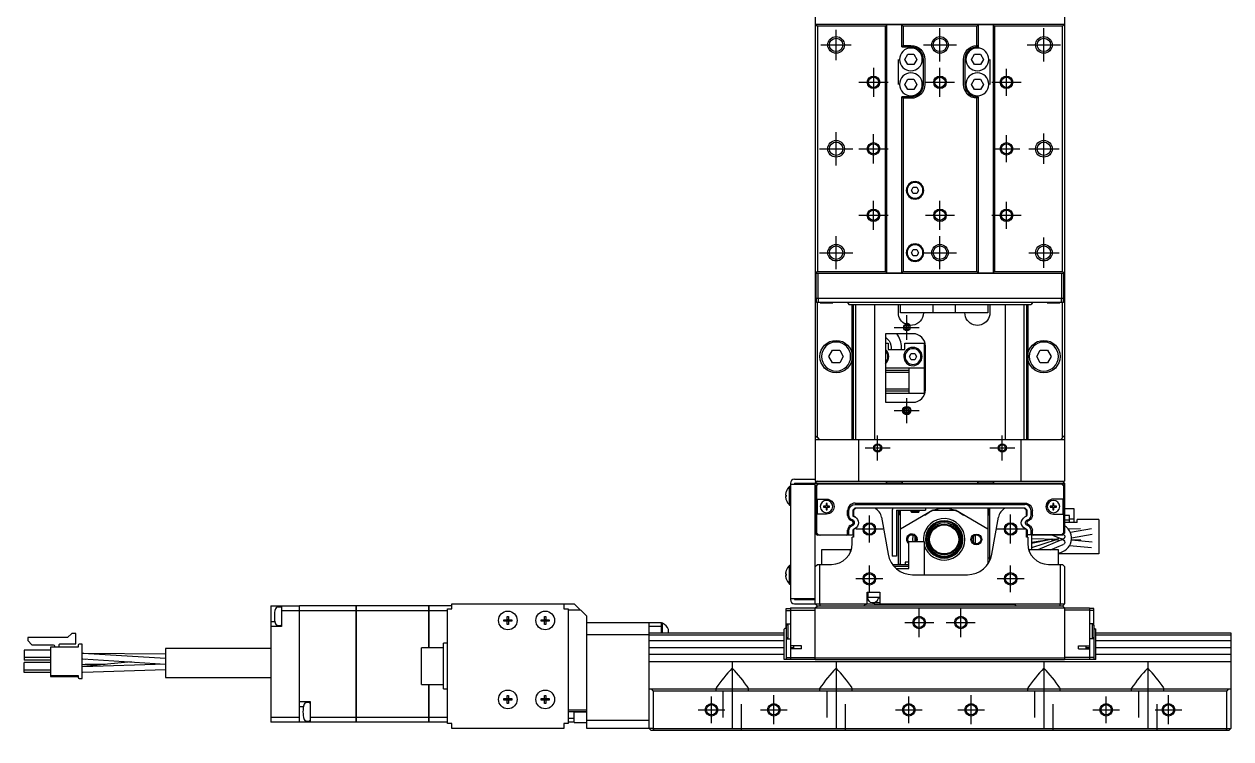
# Model space of a CAD drawing. Extents: x 0 to 1225, y -8 to 997.
# Drawn here: x 315.7 to 606.1, y 321.1 to 493.1 of the extents above; entities that cross this region are included whole.
import ezdxf

# ---------------------------------------------------------------- set-up
doc = ezdxf.new("R2010")
doc.units = 0
doc.header["$LTSCALE"] = 0.5
doc.linetypes.add('CENTER', pattern=[50.8, 31.75, -6.35, 6.35, -6.35])
doc.linetypes.add('DASHED', pattern=[19.05, 12.7, -6.35])
for name, color, linetype in [('MSM_CENTER', 1, 'CENTER'), ('MSM_CONTINUOUS', 7, 'CONTINUOUS'), ('MSM_DASHED', 4, 'DASHED'), ('MSM_NARROW', 5, 'CONTINUOUS')]:
    doc.layers.add(name, color=color, linetype=linetype)

msp = doc.modelspace()

# ---------------------------------------------------------------- linework, layer by layer
at = {"layer": 'MSM_CENTER'}
for p, q in [((511.11, 484.44), (511.11, 491.74)), ((536.11, 484.09), (536.11, 492.09)), ((561.11, 484.09), (561.11, 492.09)), ((507.46, 488.09), (514.76, 488.09)), ((532.11, 488.09), (540.11, 488.09)), ((557.11, 488.09), (565.11, 488.09)), ((520.11, 482.59), (520.11, 475.59)), ((536.11, 475.59), (536.11, 482.59)), ((552.11, 475.84), (552.11, 482.34)), ((516.61, 479.09), (523.61, 479.09)), ((532.61, 479.09), (539.61, 479.09)), ((548.61, 479.09), (555.61, 479.09)), ((511.11, 459.09), (511.11, 467.09)), ((520.11, 459.59), (520.11, 466.59)), ((552.11, 459.84), (552.11, 466.34)), ((561.11, 459.44), (561.11, 466.74)), ((507.11, 463.09), (515.11, 463.09)), ((516.61, 463.09), (523.61, 463.09)), ((548.86, 463.09), (555.36, 463.09)), ((557.46, 463.09), (564.76, 463.09)), ((520.11, 443.59), (520.11, 450.59)), ((536.11, 443.59), (536.11, 450.59)), ((552.11, 443.84), (552.11, 450.34)), ((516.61, 447.09), (523.61, 447.09)), ((532.61, 447.09), (539.61, 447.09)), ((548.61, 447.09), (555.61, 447.09)), ((511.11, 434.09), (511.11, 442.09)), ((536.11, 434.09), (536.11, 442.09)), ((561.11, 434.44), (561.11, 441.74)), ((507.11, 438.09), (515.11, 438.09)), ((532.11, 438.09), (540.11, 438.09)), ((557.46, 438.09), (564.76, 438.09)), ((528.11, 417.09), (528.11, 423.09)), ((525.11, 420.09), (531.11, 420.09)), ((528.11, 397.09), (528.11, 403.09)), ((525.11, 400.09), (531.11, 400.09)), ((521.11, 388.09), (521.11, 394.09)), ((551.11, 388.09), (551.11, 394.09)), ((518.11, 391.09), (524.11, 391.09)), ((548.11, 391.09), (554.11, 391.09)), ((519.11, 368.36), (519.11, 374.82)), ((553.11, 368.09), (553.11, 375.09)), ((522.34, 371.59), (515.88, 371.59)), ((556.61, 371.59), (549.61, 371.59)), ((519.11, 356.36), (519.11, 362.82)), ((553.11, 356.36), (553.11, 362.82)), ((522.34, 359.59), (515.88, 359.59)), ((556.34, 359.59), (549.88, 359.59)), ((531.11, 345.59), (531.11, 352.59)), ((541.11, 345.59), (541.11, 352.59)), ((527.61, 349.09), (534.61, 349.09)), ((537.61, 349.09), (544.61, 349.09)), ((486.11, 339.59), (486.11, 321.09)), ((511.11, 339.59), (511.11, 321.09)), ((561.11, 339.59), (561.11, 321.09)), ((586.11, 339.59), (586.11, 321.09)), ((481.11, 324.86), (481.11, 331.32)), ((496.11, 324.59), (496.11, 331.59)), ((528.61, 324.86), (528.61, 331.32)), ((543.61, 324.59), (543.61, 331.59)), ((576.11, 324.86), (576.11, 331.32)), ((591.11, 324.59), (591.11, 331.59)), ((477.88, 328.09), (484.34, 328.09)), ((492.88, 328.09), (499.34, 328.09)), ((525.38, 328.09), (531.84, 328.09)), ((540.38, 328.09), (546.84, 328.09)), ((572.88, 328.09), (579.34, 328.09)), ((587.88, 328.09), (594.34, 328.09))]:
    msp.add_line(p, q, dxfattribs=at)
at = {"layer": 'MSM_CONTINUOUS'}
for p, q in [((506.11, 532.09), (506.11, 383.09)), ((566.11, 532.09), (566.11, 383.09)), ((506.11, 493.09), (506.61, 492.59)), ((506.11, 493.09), (566.11, 493.09)), ((522.96, 492.59), (506.61, 492.59)), ((506.61, 492.59), (506.61, 433.59)), ((523.31, 492.94), (522.96, 492.59)), ((522.96, 433.59), (522.96, 492.59)), ((526.91, 492.94), (523.31, 492.94)), ((523.31, 433.24), (523.31, 492.94)), ((527.26, 492.59), (526.91, 492.94)), ((526.91, 487.59), (526.91, 492.94)), ((544.96, 492.59), (527.26, 492.59)), ((527.26, 492.59), (527.26, 487.94)), ((545.31, 492.94), (544.96, 492.59)), ((544.96, 487.94), (544.96, 492.59)), ((548.91, 492.94), (545.31, 492.94)), ((545.31, 492.94), (545.31, 487.58)), ((549.26, 492.59), (548.91, 492.94)), ((548.91, 492.94), (548.91, 433.24)), ((565.61, 492.59), (549.26, 492.59)), ((549.26, 492.59), (549.26, 433.59)), ((565.61, 492.59), (566.11, 493.09)), ((565.61, 433.59), (565.61, 492.59)), ((526.91, 487.59), (527.26, 487.94)), ((527.26, 487.94), (529.11, 487.94)), ((544.96, 487.94), (545.31, 487.58)), ((526.91, 487.59), (529.11, 487.59)), ((527.67, 484.59), (528.39, 485.84)), ((528.39, 485.84), (529.83, 485.84)), ((529.83, 485.84), (530.55, 484.59)), ((543.67, 484.59), (544.39, 485.84)), ((544.39, 485.84), (545.83, 485.84)), ((545.83, 485.84), (546.55, 484.59)), ((526.11, 478.59), (526.11, 484.59)), ((528.39, 483.34), (527.67, 484.59)), ((529.83, 483.34), (528.39, 483.34)), ((530.55, 484.59), (529.83, 483.34)), ((532.11, 478.59), (532.11, 484.59)), ((532.46, 484.59), (532.46, 478.59)), ((541.76, 478.59), (541.76, 484.59)), ((542.11, 484.59), (542.11, 478.59)), ((544.39, 483.34), (543.67, 484.59)), ((545.83, 483.34), (544.39, 483.34)), ((546.55, 484.59), (545.83, 483.34)), ((548.11, 484.59), (548.11, 478.59)), ((527.67, 478.59), (528.39, 479.84)), ((528.39, 479.84), (529.83, 479.84)), ((529.83, 479.84), (530.55, 478.59)), ((543.67, 478.59), (544.39, 479.84)), ((544.39, 479.84), (545.83, 479.84)), ((545.83, 479.84), (546.55, 478.59)), ((528.39, 477.34), (527.67, 478.59)), ((529.83, 477.34), (528.39, 477.34)), ((530.55, 478.59), (529.83, 477.34)), ((544.39, 477.34), (543.67, 478.59)), ((545.83, 477.34), (544.39, 477.34)), ((546.55, 478.59), (545.83, 477.34)), ((529.11, 475.59), (526.91, 475.59)), ((526.91, 475.59), (527.26, 475.24)), ((526.91, 433.24), (526.91, 475.59)), ((527.26, 475.24), (527.26, 433.59)), ((529.11, 475.24), (527.26, 475.24)), ((544.96, 475.24), (545.31, 475.6)), ((544.96, 433.59), (544.96, 475.24)), ((545.31, 475.6), (545.31, 433.24)), ((529.24, 453.09), (529.68, 453.84)), ((529.68, 452.34), (529.24, 453.09)), ((529.68, 453.84), (530.54, 453.84)), ((530.54, 453.84), (530.97, 453.09)), ((530.97, 453.09), (530.54, 452.34)), ((530.54, 452.34), (529.68, 452.34)), ((529.24, 438.09), (529.68, 438.84)), ((529.68, 438.84), (530.54, 438.84)), ((530.54, 438.84), (530.97, 438.09)), ((529.68, 437.34), (529.24, 438.09)), ((530.54, 437.34), (529.68, 437.34)), ((530.97, 438.09), (530.54, 437.34)), ((506.61, 433.59), (506.11, 433.09)), ((565.91, 433.09), (506.11, 433.09)), ((506.31, 427.09), (506.31, 433.09)), ((506.61, 433.59), (522.96, 433.59)), ((506.81, 427.09), (506.81, 433.09)), ((522.96, 433.59), (523.31, 433.24)), ((523.31, 433.24), (526.91, 433.24)), ((526.91, 433.24), (527.26, 433.59)), ((527.26, 433.59), (544.96, 433.59)), ((544.96, 433.59), (545.31, 433.24)), ((545.31, 433.24), (548.91, 433.24)), ((548.91, 433.24), (549.26, 433.59)), ((549.26, 433.59), (565.61, 433.59)), ((565.41, 427.09), (565.41, 433.09)), ((566.11, 433.09), (565.41, 433.09)), ((566.11, 433.09), (565.61, 433.59)), ((565.91, 427.09), (565.91, 433.09)), ((565.91, 427.09), (506.31, 427.09)), ((506.36, 426.09), (506.36, 427.09)), ((506.86, 426.09), (506.86, 427.09)), ((565.36, 426.09), (565.36, 427.09)), ((565.86, 426.09), (565.86, 427.09)), ((565.86, 426.09), (506.36, 426.09)), ((506.61, 393.59), (506.61, 426.09)), ((507.31, 426.09), (507.31, 425.99)), ((507.31, 425.99), (510.31, 425.99)), ((510.31, 425.99), (510.31, 426.09)), ((513.88, 426.09), (514.18, 425.59)), ((514.18, 425.59), (558.04, 425.59)), ((515.01, 393.09), (515.01, 425.59)), ((515.31, 393.09), (515.31, 425.59)), ((515.81, 425.59), (515.81, 393.09)), ((520.4, 393.09), (520.4, 425.59)), ((526.11, 423.59), (526.11, 425.59)), ((526.61, 423.59), (526.61, 425.59)), ((534.4, 425.59), (534.4, 423.59)), ((539.81, 423.59), (539.81, 425.59)), ((547.61, 425.59), (547.61, 423.59)), ((548.11, 425.59), (548.11, 423.59)), ((551.82, 425.59), (551.82, 393.09)), ((556.4, 393.09), (556.4, 425.59)), ((556.91, 425.59), (556.91, 393.09)), ((557.21, 425.59), (557.21, 393.09)), ((558.34, 426.09), (558.04, 425.59)), ((561.91, 426.09), (561.91, 426.04)), ((561.91, 426.04), (564.91, 426.04)), ((564.91, 426.04), (564.91, 426.09)), ((565.61, 393.59), (565.61, 426.09)), ((547.61, 423.59), (526.61, 423.59)), ((529.61, 418.59), (522.98, 418.59)), ((522.98, 418.59), (522.98, 402.09)), ((528.97, 420.59), (528.69, 420.62)), ((529.52, 420.62), (528.97, 420.59)), ((522.98, 417.79), (523.49, 417.31)), ((522.98, 416.29), (523.61, 416.29)), ((523.61, 416.29), (523.61, 414.79)), ((524.36, 415.3), (524.36, 414.79)), ((526.86, 414.79), (526.86, 415.3)), ((527.61, 414.79), (527.61, 416.29)), ((527.61, 416.29), (532.31, 416.29)), ((529.5, 415.29), (529.5, 414.99)), ((529.57, 415.29), (529.57, 414.99)), ((529.59, 414.99), (529.59, 415.29)), ((532.31, 416.29), (532.31, 404.29)), ((532.41, 416.67), (532.41, 404.01)), ((532.61, 405.09), (532.61, 415.59)), ((509.38, 413.09), (510.24, 414.59)), ((510.24, 411.59), (509.38, 413.09)), ((510.24, 414.59), (511.97, 414.59)), ((511.97, 414.59), (512.84, 413.09)), ((512.84, 413.09), (511.97, 411.59)), ((523.61, 414.79), (527.61, 414.79)), ((528.74, 413.09), (529.18, 413.84)), ((529.18, 412.34), (528.74, 413.09)), ((529.18, 413.84), (530.04, 413.84)), ((530.04, 413.84), (530.47, 413.09)), ((530.47, 413.09), (530.04, 412.34)), ((559.38, 413.09), (560.24, 414.59)), ((560.24, 411.59), (559.38, 413.09)), ((560.24, 414.59), (561.97, 414.59)), ((561.97, 414.59), (562.84, 413.09)), ((562.84, 413.09), (561.97, 411.59)), ((511.97, 411.59), (510.24, 411.59)), ((532.31, 410.29), (522.98, 410.29)), ((522.98, 409.79), (528.61, 409.79)), ((528.61, 410.29), (528.61, 404.29)), ((530.04, 412.34), (529.18, 412.34)), ((561.97, 411.59), (560.24, 411.59)), ((528.61, 409.29), (522.98, 409.29)), ((522.98, 405.29), (528.61, 405.29)), ((528.61, 404.79), (522.98, 404.79)), ((522.98, 404.29), (532.31, 404.29)), ((522.98, 402.09), (529.61, 402.09)), ((506.11, 394.09), (506.61, 393.59)), ((566.11, 393.09), (506.11, 393.09)), ((506.61, 393.59), (507.11, 393.09)), ((516.61, 383.09), (516.61, 393.09)), ((555.61, 383.09), (555.61, 393.09)), ((565.11, 393.09), (566.11, 394.09)), ((501.11, 383.59), (506.11, 383.59)), ((499.07, 380.57), (499.08, 380.56)), ((499.92, 377.34), (499.92, 381.84)), ((500.11, 381.84), (499.92, 381.84)), ((500.11, 382.59), (500.11, 354.59)), ((500.11, 382.39), (506.11, 382.39)), ((501.11, 382.59), (566.11, 382.59)), ((501.11, 382.59), (501.11, 382.39)), ((501.11, 382.48), (506.11, 382.48)), ((506.11, 383.09), (566.11, 383.09)), ((506.61, 383.09), (506.11, 382.59)), ((506.11, 353.59), (506.11, 382.59)), ((506.81, 382.59), (506.31, 382.09)), ((506.31, 382.09), (506.31, 370.69)), ((506.86, 382.49), (506.36, 381.99)), ((506.36, 381.99), (506.36, 378.79)), ((506.86, 382.49), (565.36, 382.49)), ((522.96, 383.09), (523.31, 382.74)), ((523.31, 382.74), (526.91, 382.74)), ((526.91, 382.74), (527.26, 383.09)), ((544.96, 383.09), (545.31, 382.74)), ((545.31, 382.74), (548.91, 382.74)), ((548.91, 382.74), (549.26, 383.09)), ((565.36, 382.49), (565.86, 381.99)), ((565.41, 382.59), (565.91, 382.09)), ((566.11, 382.59), (565.61, 383.09)), ((565.86, 381.99), (565.86, 378.79)), ((565.91, 382.09), (565.91, 370.69)), ((566.11, 382.59), (566.11, 370.59)), ((498.92, 379.77), (499.08, 379.77)), ((499.08, 379.41), (498.92, 379.41)), ((499.08, 378.62), (499.07, 378.61)), ((499.08, 379.77), (499.08, 379.41)), ((506.36, 378.79), (508.81, 378.79)), ((506.56, 378.79), (506.56, 375.19)), ((508.93, 377.74), (508.68, 377.74)), ((508.68, 377.74), (508.68, 377.11)), ((508.93, 377.11), (508.93, 377.74)), ((515.68, 377.82), (556.54, 377.82)), ((563.53, 377.74), (563.28, 377.74)), ((563.28, 377.74), (563.28, 377.11)), ((565.86, 378.79), (563.41, 378.79)), ((563.53, 377.11), (563.53, 377.74)), ((565.66, 378.79), (565.66, 375.19)), ((499.92, 377.34), (500.11, 377.34)), ((506.36, 375.19), (506.36, 370.69)), ((508.81, 375.19), (506.36, 375.19)), ((508.68, 377.11), (508.06, 377.11)), ((508.06, 377.11), (508.06, 376.86)), ((508.06, 376.86), (508.68, 376.86)), ((508.68, 376.86), (508.68, 376.24)), ((508.68, 376.24), (508.93, 376.24)), ((509.56, 377.11), (508.93, 377.11)), ((508.93, 376.24), (508.93, 376.86)), ((508.93, 376.86), (509.56, 376.86)), ((509.56, 376.86), (509.56, 377.11)), ((513.88, 374.85), (513.88, 376.02)), ((514.18, 374.85), (514.18, 376.02)), ((515.61, 376.59), (515.11, 376.09)), ((515.11, 376.09), (515.11, 374.7)), ((515.67, 374.49), (515.11, 374.81)), ((515.31, 376.08), (515.31, 374.7)), ((515.31, 374.7), (515.67, 374.49)), ((556.61, 376.59), (515.61, 376.59)), ((515.68, 377.52), (556.54, 377.52)), ((524.61, 376.09), (524.61, 365.09)), ((525.61, 376.09), (532.61, 376.09)), ((525.61, 376.09), (525.61, 365.09)), ((526.11, 363.09), (526.11, 376.09)), ((534.4, 376.09), (526.61, 371.59)), ((526.61, 363.09), (526.61, 376.09)), ((529.11, 376.09), (529.11, 375.79)), ((529.11, 375.79), (531.11, 375.79)), ((529.11, 375.79), (529.31, 375.59)), ((530.91, 375.59), (529.31, 375.59)), ((530.91, 375.59), (531.11, 375.79)), ((531.11, 375.79), (531.11, 376.09)), ((532.61, 376.59), (532.61, 376.09)), ((534.4, 376.09), (539.81, 376.09)), ((547.61, 371.59), (539.81, 376.09)), ((547.61, 376.59), (547.61, 363.14)), ((548.11, 363.99), (548.11, 376.59)), ((556.55, 374.49), (557.11, 374.81)), ((556.55, 374.49), (556.91, 374.7)), ((557.11, 376.09), (556.61, 376.59)), ((556.91, 374.7), (556.91, 376.08)), ((557.11, 374.81), (557.11, 376.09)), ((558.04, 374.85), (558.04, 376.02)), ((558.34, 374.85), (558.34, 376.02)), ((563.28, 377.11), (562.66, 377.11)), ((562.66, 377.11), (562.66, 376.86)), ((562.66, 376.86), (563.28, 376.86)), ((563.28, 376.86), (563.28, 376.24)), ((563.28, 376.24), (563.53, 376.24)), ((563.41, 375.19), (565.86, 375.19)), ((564.16, 377.11), (563.53, 377.11)), ((563.53, 376.24), (563.53, 376.86)), ((563.53, 376.86), (564.16, 376.86)), ((564.16, 376.86), (564.16, 377.11)), ((565.86, 375.19), (565.86, 370.69)), ((568.36, 376.47), (566.11, 376.47)), ((567.25, 374.84), (566.11, 374.84)), ((567.25, 373.19), (567.25, 374.84)), ((568.36, 373.44), (568.36, 376.47)), ((506.31, 373.44), (506.36, 373.44)), ((506.31, 372.74), (506.36, 372.74)), ((515.03, 373.44), (514.53, 373.73)), ((514.53, 372.45), (515.03, 372.74)), ((515.18, 373.7), (514.68, 373.99)), ((514.68, 372.19), (515.18, 372.48)), ((522.05, 374.41), (523.61, 365.55)), ((548.61, 365.55), (550.17, 374.41)), ((557.03, 373.7), (557.54, 373.99)), ((557.54, 372.19), (557.03, 372.48)), ((557.18, 373.44), (557.69, 373.73)), ((557.69, 372.45), (557.18, 372.74)), ((565.91, 373.44), (565.86, 373.44)), ((565.91, 372.74), (565.86, 372.74)), ((567.25, 373.75), (566.11, 373.75)), ((569.16, 373.19), (566.11, 373.19)), ((568.36, 373.94), (567.25, 373.94)), ((569.16, 373.19), (569.16, 373.9)), ((574.36, 373.9), (569.16, 373.9)), ((574.36, 373.9), (574.36, 365.62)), ((506.11, 370.59), (506.61, 370.09)), ((506.31, 370.69), (506.81, 370.19)), ((506.36, 370.69), (506.86, 370.19)), ((507.21, 370.09), (506.61, 370.09)), ((506.81, 370.19), (515.11, 370.19)), ((513.64, 370.09), (508.01, 370.09)), ((513.64, 370.09), (513.85, 370.19)), ((513.88, 370.19), (513.88, 371.33)), ((514.18, 370.19), (514.18, 371.33)), ((515.01, 368.09), (515.01, 369.59)), ((515.31, 369.59), (515.01, 369.59)), ((515.67, 371.69), (515.11, 371.37)), ((515.11, 371.37), (515.11, 370.19)), ((515.67, 371.69), (515.31, 371.48)), ((515.31, 371.48), (515.31, 369.59)), ((557.11, 371.37), (556.55, 371.69)), ((556.91, 371.48), (556.55, 371.69)), ((556.91, 369.59), (556.91, 371.48)), ((557.21, 369.59), (556.91, 369.59)), ((557.11, 371.37), (557.11, 369.59)), ((565.41, 370.19), (557.11, 370.19)), ((557.21, 369.59), (557.21, 368.09)), ((558.04, 370.19), (558.04, 371.33)), ((558.11, 370.19), (558.11, 366.59)), ((558.11, 369.27), (564.25, 369.14)), ((558.11, 368.43), (563.04, 369.15)), ((562.85, 369.03), (558.11, 368.12)), ((564.08, 369.01), (558.11, 367.1)), ((558.34, 370.19), (558.34, 371.33)), ((558.37, 370.19), (558.58, 370.09)), ((565.61, 370.09), (558.58, 370.09)), ((565.32, 368.99), (559.67, 366.59)), ((563.2, 370.09), (565.32, 369.19)), ((565.86, 370.69), (565.36, 370.19)), ((565.91, 370.69), (565.41, 370.19)), ((565.61, 370.09), (566.11, 370.59)), ((569.94, 371.64), (566.99, 371.55)), ((572.55, 371.63), (567.48, 370.74)), ((572.72, 368.44), (567.73, 368.89)), ((569.98, 368.94), (567.74, 369)), ((567.76, 369.47), (572.77, 370.35)), ((514.61, 366.59), (507.61, 366.59)), ((507.61, 366.59), (507.61, 363.09)), ((514.61, 366.14), (514.61, 366.59)), ((528.61, 362.09), (528.61, 368.59)), ((528.61, 368.59), (532.31, 368.59)), ((532.31, 368.59), (532.31, 360.59)), ((564.61, 366.59), (557.61, 366.59)), ((557.61, 366.59), (557.61, 366.13)), ((558.51, 368.2), (558.51, 368.49)), ((562.74, 366.59), (565.79, 367.89)), ((564.61, 363.09), (564.61, 366.59)), ((567.3, 367.63), (572.6, 367.14)), ((506.11, 362.59), (506.61, 363.09)), ((506.61, 363.09), (510.01, 363.09)), ((507.11, 363.09), (507.11, 353.59)), ((525.61, 365.09), (524.61, 365.09)), ((524.64, 363.09), (528.61, 363.09)), ((528.61, 363.59), (527.71, 363.59)), ((527.71, 363.59), (527.71, 363.09)), ((548.11, 364.59), (547.61, 364.59)), ((562.21, 363.09), (565.61, 363.09)), ((574.36, 365.62), (564.61, 365.62)), ((565.11, 353.59), (565.11, 363.09)), ((565.61, 363.09), (566.11, 362.59)), ((498.92, 360.77), (499.08, 360.77)), ((499.08, 360.41), (498.92, 360.41)), ((499.07, 361.57), (499.08, 361.56)), ((499.08, 360.77), (499.08, 360.41)), ((499.92, 358.34), (499.92, 362.84)), ((500.11, 362.84), (499.92, 362.84)), ((528.61, 362.59), (525.05, 362.59)), ((525.55, 362.09), (528.61, 362.09)), ((529.52, 360.59), (542.7, 360.59)), ((566.11, 362.59), (566.11, 353.59)), ((499.08, 359.62), (499.07, 359.61)), ((499.92, 358.34), (500.11, 358.34)), ((506.11, 354.79), (500.11, 354.79)), ((501.11, 354.79), (501.11, 354.59)), ((501.11, 354.59), (506.11, 354.59)), ((518.61, 356.39), (521.61, 356.39)), ((518.61, 353.69), (518.61, 356.39)), ((519.04, 354.19), (518.61, 354.66)), ((518.61, 354.59), (518.67, 354.59)), ((518.81, 355.09), (518.81, 356.39)), ((521.61, 355.09), (518.81, 355.09)), ((521.06, 354.45), (521.4, 355.09)), ((521.35, 354.99), (521.61, 354.99)), ((521.61, 356.39), (521.61, 353.69)), ((375.11, 353.09), (375.11, 325.09)), ((375.11, 353.09), (382, 353.09)), ((377.4, 352.82), (376.63, 352.75)), ((377.61, 353.09), (377.61, 348.09)), ((382, 351.93), (377.61, 351.93)), ((382, 325.09), (382, 353.09)), ((382.01, 353.08), (382, 353.08)), ((382.01, 351.93), (382, 351.93)), ((395.61, 353.09), (382.01, 353.09)), ((382.01, 325.09), (382.01, 353.09)), ((395.61, 351.93), (382.01, 351.93)), ((395.61, 325.09), (395.61, 353.09)), ((395.61, 353.08), (395.62, 353.08)), ((395.61, 351.93), (395.62, 351.93)), ((413.11, 353.09), (395.62, 353.09)), ((395.62, 353.09), (395.62, 325.09)), ((413.11, 351.93), (395.62, 351.93)), ((413.11, 343.01), (413.11, 353.09)), ((413.11, 353.08), (413.12, 353.08)), ((413.11, 351.93), (413.12, 351.93)), ((413.12, 353.09), (413.12, 343.01)), ((418.61, 353.09), (413.12, 353.09)), ((417.61, 351.93), (413.12, 351.93)), ((417.61, 324.79), (417.61, 352.39)), ((417.61, 352.39), (418.61, 352.39)), ((418.61, 352.39), (418.61, 353.59)), ((418.61, 353.59), (448.11, 353.59)), ((445.61, 353.59), (445.61, 352.39)), ((445.61, 352.39), (446.61, 352.39)), ((446.61, 352.39), (446.61, 324.79)), ((449.61, 352.09), (446.61, 352.09)), ((451.11, 350.59), (448.11, 353.59)), ((499.11, 352.49), (500.11, 352.49)), ((499.11, 348.49), (499.11, 352.49)), ((499.11, 351.99), (500.11, 351.99)), ((500.11, 352.59), (500.11, 340.19)), ((500.11, 352.59), (572.11, 352.59)), ((500.11, 352.09), (506.11, 352.09)), ((501.11, 353.59), (520.26, 353.59)), ((506.11, 352.59), (506.61, 353.09)), ((506.11, 340.09), (506.11, 352.59)), ((506.61, 353.09), (565.61, 353.09)), ((507.32, 353.09), (507.11, 353.59)), ((518.11, 353.39), (517.81, 353.09)), ((518.31, 353.39), (518.11, 353.39)), ((518.31, 353.39), (518.51, 353.59)), ((518.51, 353.59), (518.61, 353.69)), ((520.26, 353.83), (520.26, 353.49)), ((520.26, 353.49), (521.81, 353.49)), ((520.55, 353.94), (521.61, 353.94)), ((521.61, 353.69), (521.91, 353.39)), ((521.71, 353.59), (566.11, 353.59)), ((554.11, 353.39), (521.91, 353.39)), ((554.41, 353.09), (554.11, 353.39)), ((565.11, 353.59), (564.9, 353.09)), ((565.61, 353.09), (566.11, 352.59)), ((566.11, 352.59), (566.11, 340.09)), ((572.11, 352.09), (566.11, 352.09)), ((572.11, 352.59), (572.11, 340.19)), ((573.11, 352.49), (572.11, 352.49)), ((573.11, 351.99), (572.11, 351.99)), ((573.11, 348.49), (573.11, 352.49)), ((375.11, 349.34), (376.05, 349.34)), ((431.14, 349.41), (431.14, 349.77)), ((431.14, 349.77), (431.93, 349.77)), ((431.93, 349.41), (431.14, 349.41)), ((431.91, 349.41), (431.91, 349.77)), ((431.93, 350.56), (432.29, 350.56)), ((431.93, 349.77), (431.93, 350.56)), ((431.93, 349.79), (432.29, 349.79)), ((431.93, 348.62), (431.93, 349.41)), ((432.29, 349.39), (431.93, 349.39)), ((432.29, 348.62), (431.93, 348.62)), ((432.29, 350.56), (432.29, 349.77)), ((432.29, 349.77), (433.08, 349.77)), ((432.29, 349.41), (432.29, 348.62)), ((433.08, 349.41), (432.29, 349.41)), ((432.3, 349.77), (432.3, 349.41)), ((433.08, 349.77), (433.08, 349.41)), ((440.14, 349.41), (440.14, 349.77)), ((440.14, 349.77), (440.93, 349.77)), ((440.93, 349.41), (440.14, 349.41)), ((440.91, 349.41), (440.91, 349.77)), ((440.93, 350.56), (441.29, 350.56)), ((440.93, 349.77), (440.93, 350.56)), ((440.93, 349.79), (441.29, 349.79)), ((440.93, 348.62), (440.93, 349.41)), ((441.29, 349.39), (440.93, 349.39)), ((441.29, 348.62), (440.93, 348.62)), ((441.29, 350.56), (441.29, 349.77)), ((441.29, 349.77), (442.08, 349.77)), ((441.29, 349.41), (441.29, 348.62)), ((442.08, 349.41), (441.29, 349.41)), ((441.3, 349.77), (441.3, 349.41)), ((442.08, 349.77), (442.08, 349.41)), ((451.11, 323.59), (451.11, 350.59)), ((451.11, 349.09), (469.11, 349.09)), ((466.11, 323.59), (466.11, 349.09)), ((469.11, 346.59), (469.11, 349.09)), ((469.36, 348.94), (469.11, 348.94)), ((469.36, 346.59), (469.36, 348.94)), ((499.01, 348.49), (499.01, 347.76)), ((499.51, 348.49), (499.01, 348.49)), ((499.06, 348.49), (499.06, 345.49)), ((499.11, 348.79), (500.11, 348.79)), ((499.51, 348.79), (499.51, 345.19)), ((573.11, 348.79), (572.11, 348.79)), ((572.71, 348.79), (572.71, 345.19)), ((573.21, 348.49), (572.71, 348.49)), ((573.21, 345.49), (573.21, 348.49)), ((327.16, 346.47), (326.14, 345.45)), ((328.16, 346.47), (327.16, 346.47)), ((328.16, 343.94), (328.16, 346.47)), ((377.61, 348.09), (375.11, 348.09)), ((376.63, 348.43), (377.4, 348.36)), ((466.11, 346.09), (451.11, 346.09)), ((469.11, 348.09), (466.11, 348.09)), ((466.11, 346.59), (498.61, 346.59)), ((498.61, 346.08), (466.11, 346.08)), ((470.76, 346.59), (470.76, 347.43)), ((499.06, 347.79), (498.61, 347.52)), ((498.61, 340.19), (498.61, 347.52)), ((573.21, 347.76), (573.61, 347.52)), ((573.61, 340.19), (573.61, 347.52)), ((573.61, 346.59), (606.11, 346.59)), ((606.11, 346.08), (573.61, 346.08)), ((606.11, 346.59), (606.11, 323.59)), ((316.6, 345.45), (316.6, 344.75)), ((326.14, 345.45), (316.6, 345.45)), ((316.6, 344.75), (317.6, 343.75)), ((317.6, 343.75), (322.73, 343.75)), ((328.69, 343.19), (322.06, 343.19)), ((322.06, 343.19), (322.06, 336.08)), ((323.01, 343.47), (323.01, 343.19)), ((324.16, 343.19), (324.16, 343.79)), ((324.31, 343.94), (328.16, 343.94)), ((328.69, 343.6), (328.69, 343.19)), ((329.71, 343.9), (328.99, 343.9)), ((329.71, 335.62), (329.71, 343.9)), ((349.71, 342.86), (349.71, 335.86)), ((375.11, 342.86), (349.71, 342.86)), ((411.31, 334.16), (411.31, 343.01)), ((416.61, 343.01), (411.31, 343.01)), ((416.61, 333.09), (416.61, 344.09)), ((417.61, 344.09), (416.61, 344.09)), ((498.61, 344.7), (466.11, 344.7)), ((466.11, 343.09), (498.61, 343.09)), ((499.06, 345.49), (499.51, 345.49)), ((499.11, 345.49), (499.11, 340.19)), ((499.11, 345.19), (500.11, 345.19)), ((502.81, 343.44), (500.11, 343.44)), ((500.11, 343.09), (500.91, 343.09)), ((502.81, 342.74), (500.11, 342.74)), ((500.91, 342.74), (500.91, 343.44)), ((502.81, 342.74), (502.81, 343.44)), ((569.41, 343.44), (572.11, 343.44)), ((569.41, 342.74), (569.41, 343.44)), ((569.41, 342.74), (572.11, 342.74)), ((571.31, 342.74), (571.31, 343.44)), ((571.31, 343.09), (572.11, 343.09)), ((573.11, 345.19), (572.11, 345.19)), ((572.71, 345.49), (573.21, 345.49)), ((573.11, 345.49), (573.11, 340.19)), ((606.11, 344.7), (573.61, 344.7)), ((573.61, 343.09), (606.11, 343.09)), ((322.06, 342.46), (315.71, 342.46)), ((315.71, 342.46), (315.71, 340.06)), ((322.06, 340.66), (315.71, 340.66)), ((322.06, 340.06), (315.71, 340.06)), ((330.04, 341.64), (329.71, 341.64)), ((329.91, 341.63), (329.71, 341.64)), ((329.71, 340.34), (329.83, 340.33)), ((329.71, 340.33), (330.49, 340.29)), ((329.83, 340.33), (349.69, 339.09)), ((349.71, 340.39), (329.91, 341.63)), ((349.71, 341.49), (330.04, 341.64)), ((466.11, 341.48), (498.61, 341.48)), ((506.11, 340.19), (498.61, 340.19)), ((499.11, 340.69), (506.11, 340.69)), ((506.11, 340.59), (566.11, 340.59)), ((566.11, 340.09), (506.11, 340.09)), ((573.11, 340.69), (566.11, 340.69)), ((573.61, 340.19), (566.11, 340.19)), ((573.61, 341.48), (606.11, 341.48)), ((315.71, 337.06), (315.71, 339.46)), ((322.06, 339.46), (315.71, 339.46)), ((322.06, 337.66), (315.71, 337.66)), ((322.06, 337.06), (315.71, 337.06)), ((330.38, 338.95), (329.71, 338.94)), ((329.99, 338.47), (329.71, 338.45)), ((329.78, 338.44), (329.71, 338.44)), ((329.71, 337.14), (329.83, 337.14)), ((349.71, 339.09), (329.78, 338.44)), ((329.83, 337.14), (349.71, 337.79)), ((341.56, 339.6), (329.99, 338.47)), ((335.23, 338.98), (330.38, 338.95)), ((606.11, 339.59), (466.11, 339.59)), ((322.06, 336.33), (328.69, 336.33)), ((322.06, 336.08), (328.69, 336.08)), ((328.69, 336.33), (328.69, 335.92)), ((328.99, 335.62), (329.71, 335.62)), ((349.71, 335.86), (375.11, 335.86)), ((411.31, 334.16), (416.61, 334.16)), ((413.11, 325.09), (413.11, 334.16)), ((413.12, 334.16), (413.12, 325.09)), ((416.61, 333.09), (417.61, 333.09)), ((431.93, 331.56), (432.29, 331.56)), ((431.93, 330.77), (431.93, 331.56)), ((432.29, 331.56), (432.29, 330.77)), ((440.93, 331.56), (441.29, 331.56)), ((440.93, 330.77), (440.93, 331.56)), ((441.29, 331.56), (441.29, 330.77)), ((466.11, 333.09), (606.11, 333.09)), ((466.61, 333.09), (467.11, 332.59)), ((605.11, 332.59), (467.11, 332.59)), ((467.11, 332.59), (467.11, 323.59)), ((482.21, 333.22), (482.23, 333.33)), ((482.37, 333.09), (482.21, 333.22)), ((489.85, 333.09), (490.01, 333.22)), ((490.01, 333.22), (489.99, 333.33)), ((507.21, 333.22), (507.23, 333.33)), ((507.37, 333.09), (507.21, 333.22)), ((514.85, 333.09), (515.01, 333.22)), ((515.01, 333.22), (514.99, 333.33)), ((557.21, 333.22), (557.23, 333.33)), ((557.37, 333.09), (557.21, 333.22)), ((564.85, 333.09), (565.01, 333.22)), ((565.01, 333.22), (564.99, 333.33)), ((582.21, 333.22), (582.23, 333.33)), ((582.37, 333.09), (582.21, 333.22)), ((589.85, 333.09), (590.01, 333.22)), ((590.01, 333.22), (589.99, 333.33)), ((605.11, 332.59), (605.61, 333.09)), ((605.11, 323.59), (605.11, 332.59)), ((382.01, 330.09), (384.51, 330.09)), ((382.01, 328.84), (382.94, 328.84)), ((384.29, 329.82), (383.52, 329.75)), ((384.51, 330.09), (384.51, 325.09)), ((431.14, 330.41), (431.14, 330.77)), ((431.14, 330.77), (431.93, 330.77)), ((431.93, 330.41), (431.14, 330.41)), ((431.91, 330.41), (431.91, 330.77)), ((431.93, 330.79), (432.29, 330.79)), ((431.93, 329.62), (431.93, 330.41)), ((432.29, 330.39), (431.93, 330.39)), ((432.29, 329.62), (431.93, 329.62)), ((432.29, 330.77), (433.08, 330.77)), ((432.29, 330.41), (432.29, 329.62)), ((433.08, 330.41), (432.29, 330.41)), ((432.3, 330.77), (432.3, 330.41)), ((433.08, 330.77), (433.08, 330.41)), ((440.14, 330.41), (440.14, 330.77)), ((440.14, 330.77), (440.93, 330.77)), ((440.93, 330.41), (440.14, 330.41)), ((440.91, 330.41), (440.91, 330.77)), ((440.93, 330.79), (441.29, 330.79)), ((440.93, 329.62), (440.93, 330.41)), ((441.29, 330.39), (440.93, 330.39)), ((441.29, 329.62), (440.93, 329.62)), ((441.29, 330.77), (442.08, 330.77)), ((441.29, 330.41), (441.29, 329.62)), ((442.08, 330.41), (441.29, 330.41)), ((441.3, 330.77), (441.3, 330.41)), ((442.08, 330.77), (442.08, 330.41)), ((382, 326.24), (375.11, 326.24)), ((382.01, 326.25), (382, 326.25)), ((383.52, 325.43), (384.29, 325.36)), ((395.61, 326.24), (384.51, 326.24)), ((395.61, 326.25), (395.62, 326.25)), ((413.11, 326.24), (395.62, 326.24)), ((413.11, 326.25), (413.12, 326.25)), ((417.61, 326.24), (413.12, 326.24)), ((446.61, 328.09), (451.11, 328.09)), ((451.11, 327.59), (446.61, 327.59)), ((446.61, 326.09), (448.11, 326.09)), ((448.11, 324.99), (448.11, 327.49)), ((451.11, 327.49), (448.11, 327.49)), ((451.11, 325.59), (466.11, 325.59)), ((382, 325.09), (375.11, 325.09)), ((382.01, 325.1), (382, 325.1)), ((395.61, 325.09), (382.01, 325.09)), ((395.61, 325.1), (395.62, 325.1)), ((413.11, 325.09), (395.62, 325.09)), ((413.11, 325.1), (413.12, 325.1)), ((417.61, 325.09), (413.12, 325.09)), ((418.61, 324.79), (417.61, 324.79)), ((418.61, 323.59), (418.61, 324.79)), ((445.61, 323.59), (418.61, 323.59)), ((445.61, 324.79), (445.61, 323.59)), ((446.61, 324.79), (445.61, 324.79)), ((448.11, 325.09), (446.61, 325.09)), ((448.11, 324.99), (451.11, 324.99)), ((467.11, 323.59), (451.11, 323.59)), ((466.11, 323.59), (466.61, 323.09)), ((605.61, 323.09), (466.61, 323.09)), ((467.11, 323.59), (605.11, 323.59)), ((605.11, 323.59), (606.11, 323.59)), ((605.61, 323.09), (606.11, 323.59))]:
    msp.add_line(p, q, dxfattribs=at)
for centre, radius in [((511.11, 488.09), 1.62), ((536.11, 488.09), 1.62), ((561.11, 488.09), 1.62), ((520.11, 479.09), 1.23), ((536.11, 479.09), 1.23), ((552.11, 479.09), 1.23), ((511.11, 463.09), 1.62), ((561.11, 463.09), 1.62), ((520.11, 463.09), 1.23), ((552.11, 463.09), 1.23), ((520.11, 447.09), 1.23), ((536.11, 447.09), 1.23), ((552.11, 447.09), 1.23), ((511.11, 438.09), 1.62), ((536.11, 438.09), 1.62), ((561.11, 438.09), 1.62), ((528.11, 420.09), 0.783), ((528.11, 420.09), 0.5), ((511.11, 413.09), 3.9), ((561.11, 413.09), 3.9), ((528.11, 400.09), 0.783), ((528.11, 400.09), 0.5), ((521.11, 391.09), 0.783), ((551.11, 391.09), 0.783), ((519.11, 371.59), 1.23), ((537.11, 369.09), 3.7), ((553.11, 371.59), 1.23), ((544.86, 369.09), 1.06), ((519.11, 359.59), 1.23), ((553.11, 359.59), 1.23), ((432.11, 349.59), 2.25), ((441.11, 349.59), 2.25), ((531.11, 349.09), 1.23), ((541.11, 349.09), 1.23), ((432.11, 330.59), 2.25), ((441.11, 330.59), 2.25), ((481.11, 328.09), 1.23), ((496.11, 328.09), 1.23), ((528.61, 328.09), 1.23), ((543.61, 328.09), 1.23), ((576.11, 328.09), 1.23), ((591.11, 328.09), 1.23)]:
    msp.add_circle(centre, radius, dxfattribs=at)
at = {"layer": 'MSM_CONTINUOUS', "extrusion": (0, 0, -1)}
for centre, radius in [((-529.11, 484.59), 2.75), ((-545.11, 484.59), 2.75), ((-529.11, 478.59), 2.75), ((-545.11, 478.59), 2.75), ((-530.11, 453.09), 2.1), ((-530.11, 453.09), 1.9), ((-530.11, 438.09), 2.1), ((-530.11, 438.09), 1.9), ((-511.11, 413.09), 3.5), ((-561.11, 413.09), 3.5), ((-529.61, 413.09), 1.9), ((-508.81, 376.99), 1.5), ((-563.41, 376.99), 1.5), ((-537.11, 369.09), 4.5), ((-537.11, 369.09), 4.3), ((-537.11, 369.09), 4)]:
    msp.add_circle(centre, radius, dxfattribs=at)
for centre, radius, start, end in [((-529.11, 484.59), 3.35, 90, 180), ((-545.11, 484.59), 3.35, 0, 87.4337), ((-529.11, 478.59), 3.35, 180, 270), ((-545.11, 478.59), 3.35, 272.5663, 0), ((-529.11, 423.59), 3, 293.795, 359.9917), ((-529.11, 423.59), 3, 180, 262.1695), ((-545.11, 423.59), 3, 323.4088, 0), ((-545.11, 423.59), 3, 180.003, 323.4058), ((-521.6, 415.3), 2.76, 133.2141, 180.0438), ((-521.61, 413.09), 1.9, 136.3748, 223.6252), ((-508.81, 376.99), 1.8, 90, 270), ((-556.54, 376.02), 1.8, 90.0008, 179.9992), ((-515.68, 376.02), 1.5, 0, 90), ((-515.18, 374.85), 1, 300, 0), ((-514.79, 372.97), 1.75, 100.3698, 120.8353), ((-529.11, 376.09), 2.85, 331.3056, 0), ((-537.11, 369.09), 7.5, 51.3689, 128.6311), ((-545.11, 376.09), 2.85, 169.8958, 208.6944), ((-557.04, 374.85), 1.3, 180, 240), ((-515.18, 371.33), 1, 0, 60), ((-514.79, 372.97), 1.75, 120, 176.2353), ((-514.79, 373.2), 1.75, 183.7679, 240), ((-514.79, 373.2), 1.75, 183.7647, 240), ((-557.42, 372.97), 1.75, 3.7679, 60), ((-557.42, 372.97), 1.75, 3.7647, 60), ((-557.42, 373.2), 1.75, 300, 356.2321), ((-557.42, 373.2), 1.75, 300, 356.2353), ((-557.38, 373.09), 0.7, 300, 60), ((-557.04, 371.33), 1.3, 120, 180), ((-568.61, 373.44), 0.25, 270, 0), ((-507.61, 369.79), 0.5, 36.8699, 53.1301), ((-507.61, 369.79), 0.5, 126.8699, 143.1301), ((-537.11, 369.09), 7.5, 356.1774, 7.7202), ((-537.11, 369.09), 7, 356.0238, 5.7908), ((-537.11, 369.09), 7, 174.2092, 185.7908), ((-537.11, 369.09), 7.5, 172.2798, 187.7202), ((-562.96, 368.44), 0.6, 79.1542, 142.4513), ((-562.96, 369.74), 0.6, 253.9147, 261.7575), ((-564.26, 368.44), 0.6, 72.212, 148.1918), ((-564.26, 369.74), 0.6, 211.8083, 271.1935), ((-565.56, 369.74), 0.6, 114.2952, 293.0163), ((-565.56, 368.44), 0.6, 66.9836, 246.9837), ((-529.11, 362.09), 2.85, 20.541, 28.6944), ((-519.96, 355.04), 1.25, 208.0949, 23.0739), ((-322.73, 343.47), 0.28, 90, 180), ((-324.31, 343.79), 0.15, 0, 90)]:
    msp.add_arc(centre, radius, start, end, dxfattribs=at)
at = {"layer": 'MSM_CONTINUOUS'}
for centre, radius, start, end in [((529.11, 484.59), 3, 0, 90), ((545.11, 484.59), 3, 86.1774, 180), ((529.11, 478.59), 3, 270, 0), ((545.11, 478.59), 3, 180, 273.8226), ((521.6, 415.3), 5.26, 359.9864, 38.6744), ((529.61, 415.59), 3, 0, 90), ((529.61, 413.09), 2.2, 91.0939, 90.599), ((521.61, 413.09), 2.2, 308.6939, 51.3061), ((529.61, 405.09), 3, 270, 0), ((501.11, 382.59), 1, 90, 180), ((501.91, 379.59), 2.99, 161.0315, 176.554), ((501.91, 379.59), 3, 131.4096, 160.9979), ((501.91, 379.59), 2.99, 183.446, 198.9685), ((501.91, 379.59), 3, 199.0021, 228.5904), ((515.68, 376.02), 1.8, 90.0008, 179.9992), ((563.41, 376.99), 1.8, 90, 270), ((515.18, 374.85), 1.3, 180, 240), ((516.81, 375.09), 1.8, 123.5573, 146.4427), ((519.09, 373.89), 3, 10, 64.1581), ((525.61, 376.09), 1, 150, 180), ((553.13, 373.89), 3, 115.8419, 170), ((555.41, 375.09), 1.8, 33.5573, 56.4427), ((556.54, 376.02), 1.5, 0, 90), ((557.04, 374.85), 1, 300, 0), ((515.18, 371.33), 1.3, 120, 180), ((514.83, 373.09), 0.4, 300.0211, 59.9789), ((514.83, 373.09), 0.7, 300, 60), ((537.11, 369.09), 5, 195.7543, 185.7391), ((557.38, 373.09), 0.4, 120.0005, 239.9995), ((557.04, 371.33), 1, 0, 60), ((564.26, 369.36), 3.5, 275.7392, 58.091), ((529.36, 369.09), 1.06, 331.7538, 224.7739), ((564.26, 369.36), 3.5, 188.8136, 191.7675), ((510.01, 368.09), 5, 270, 0), ((562.21, 368.09), 5, 180, 270), ((529.52, 366.59), 6, 190, 270), ((542.7, 366.59), 6, 270, 350), ((501.91, 360.59), 2.99, 161.0315, 176.554), ((501.91, 360.59), 2.99, 183.446, 198.9685), ((501.91, 360.59), 3, 131.4096, 160.9979), ((501.91, 360.59), 3, 199.0021, 228.5904), ((501.11, 354.59), 1, 180, 270), ((381.92, 350.59), 6, 162.3708, 197.6292), ((376.68, 352.26), 0.5, 95, 162.3708), ((377.42, 352.62), 0.2, 18.1949, 95), ((507.61, 354.59), 1.8, 213.5573, 236.4427), ((564.61, 354.59), 1.8, 303.5573, 326.4427), ((376.68, 348.92), 0.5, 197.6292, 265), ((377.42, 348.56), 0.2, 265, 341.8051), ((467.8, 346.09), 3.25, 24.3004, 61.2734), ((328.99, 343.6), 0.3, 90, 180), ((512.49, 312.64), 36.66, 136.0228, 145.6264), ((459.73, 312.64), 36.66, 34.3736, 43.9772), ((537.49, 312.64), 36.66, 136.0228, 145.6264), ((484.73, 312.64), 36.66, 34.3736, 43.9772), ((587.49, 312.64), 36.66, 136.0228, 145.6264), ((534.73, 312.64), 36.66, 34.3736, 43.9772), ((612.49, 312.64), 36.66, 136.0228, 145.6264), ((559.73, 312.64), 36.66, 34.3736, 43.9772), ((328.99, 335.92), 0.3, 180, 270), ((388.81, 327.59), 6, 162.3708, 197.6292), ((383.57, 329.26), 0.5, 95, 162.3708), ((384.31, 329.62), 0.2, 0, 95), ((383.57, 325.92), 0.5, 197.6292, 265), ((384.31, 325.56), 0.2, 265, 360), ((465.61, 324.59), 1.8, 326.251, 326.4427), ((466.52, 323.06), 0.794, 2.4308, 42.2411), ((605.7, 323.06), 0.794, 137.7589, 177.5692), ((606.61, 324.59), 1.8, 213.5573, 213.749)]:
    msp.add_arc(centre, radius, start, end, dxfattribs=at)
at = {"layer": 'MSM_DASHED'}
for p, q in [((482.21, 332.59), (482.21, 333.22)), ((490.01, 332.59), (482.21, 332.59)), ((483.86, 332.59), (483.86, 323.09)), ((488.36, 323.09), (488.36, 332.59)), ((490.01, 332.59), (490.01, 333.22)), ((507.21, 332.59), (507.21, 333.22)), ((515.01, 332.59), (507.21, 332.59)), ((508.86, 332.59), (508.86, 323.09)), ((513.36, 323.09), (513.36, 332.59)), ((515.01, 332.59), (515.01, 333.22)), ((557.21, 332.59), (557.21, 333.22)), ((565.01, 332.59), (557.21, 332.59)), ((558.86, 332.59), (558.86, 323.09)), ((563.36, 323.09), (563.36, 332.59)), ((565.01, 332.59), (565.01, 333.22)), ((582.21, 332.59), (582.21, 333.22)), ((590.01, 332.59), (582.21, 332.59)), ((583.86, 332.59), (583.86, 323.09)), ((588.36, 323.09), (588.36, 332.59)), ((590.01, 332.59), (590.01, 333.22))]:
    msp.add_line(p, q, dxfattribs=at)
at = {"layer": 'MSM_NARROW'}
for centre, radius in [((511.11, 488.09), 2), ((536.11, 488.09), 2), ((561.11, 488.09), 2), ((520.11, 479.09), 1.5), ((536.11, 479.09), 1.5), ((552.11, 479.09), 1.5), ((511.11, 463.09), 2), ((561.11, 463.09), 2), ((520.11, 463.09), 1.5), ((552.11, 463.09), 1.5), ((520.11, 447.09), 1.5), ((536.11, 447.09), 1.5), ((552.11, 447.09), 1.5), ((511.11, 438.09), 2), ((536.11, 438.09), 2), ((561.11, 438.09), 2), ((528.11, 400.09), 1), ((521.11, 391.09), 1), ((551.11, 391.09), 1), ((519.11, 371.59), 1.5), ((537.11, 369.09), 3.5), ((553.11, 371.59), 1.5), ((544.86, 369.09), 1.3), ((519.11, 359.59), 1.5), ((553.11, 359.59), 1.5), ((531.11, 349.09), 1.5), ((541.11, 349.09), 1.5), ((481.11, 328.09), 1.5), ((496.11, 328.09), 1.5), ((528.61, 328.09), 1.5), ((543.61, 328.09), 1.5), ((576.11, 328.09), 1.5), ((591.11, 328.09), 1.5)]:
    msp.add_circle(centre, radius, dxfattribs=at)
for centre, radius, start, end in [((528.11, 420.09), 1, 30.1893, 117.9033), ((529.36, 369.09), 1.3, 337.3801, 234.7656)]:
    msp.add_arc(centre, radius, start, end, dxfattribs=at)

doc.saveas('drawing.dxf')
